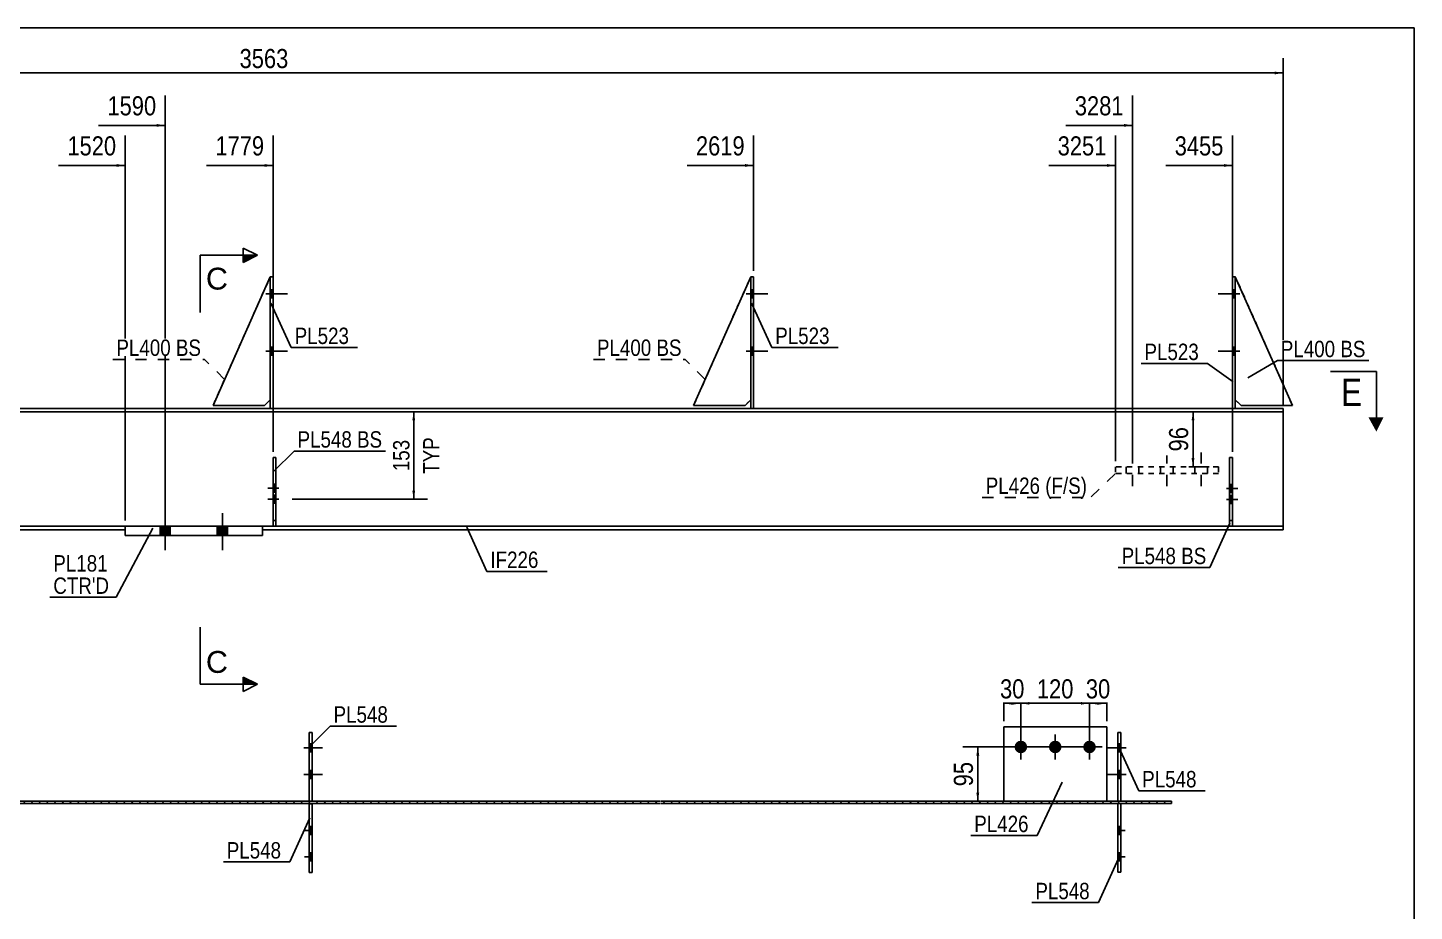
# Model space of a CAD drawing. Header units: millimetres. Extents: x -25 to 377, y -200 to 77.
# Drawn here: x 134.9 to 377.3, y -77.3 to 77.1 of the extents above; entities that cross this region are included whole.
import ezdxf

# ---------------------------------------------------------------- set-up
doc = ezdxf.new("R2010")
doc.units = ezdxf.units.MM
doc.linetypes.add('DXK_LINE_DOT1', pattern=[1.8814, 0.9407, -0.9407])
doc.linetypes.add('DXK_LINE_DOT2', pattern=[3.9198, 1.9599, -1.9599])
doc.styles.add('Arial', font='ARIAL.TTF', dxfattribs={"height": 0.2})
doc.styles.add('Arial Narrow', font='ARIALN.TTF', dxfattribs={"height": 0.2})

# ---------------------------------------------------------------- blocks, each defined once
blk = doc.blocks.new('Unknown-626819499-1211')
at = {"color": 5, "linetype": 'Continuous'}
for p, q in [((377.3, 77.09), (-22.7, 77.09)), ((377.3, -199.91), (377.3, 77.09))]:
    blk.add_line(p, q, dxfattribs=at)
blk = doc.blocks.new('Part-626819499-1280 - 1232')
at = {"color": 2, "linetype": 'Continuous'}
for p, q in [((345.01, -10), (175.95, -10)), ((354.37, -10.6), (175.95, -10.6)), ((354.37, -10), (345.51, -10)), ((354.37, -10), (354.37, -10.6))]:
    blk.add_line(p, q, dxfattribs=at)
at = {"color": 7, "linetype": 'DXK_LINE_DOT1'}
for p, q in [((175.95, -10.6), (175.95, -10)), ((345.51, -10), (345.01, -10))]:
    blk.add_line(p, q, dxfattribs=at)
blk = doc.blocks.new('Bolt-626819499-1240 - 1232')
at = {"linetype": 'Continuous'}
for points in [[(158.05, -11.6), (159.85, -11.6), (159.85, -10), (158.05, -10)], [(158.05, -11.6), (159.85, -11.6), (159.85, -10), (158.05, -10)], [(168.05, -11.6), (169.85, -11.6), (169.85, -10), (168.05, -10)], [(168.05, -11.6), (169.85, -11.6), (169.85, -10), (168.05, -10)]]:
    blk.add_hatch(color=3, dxfattribs=at).paths.add_polyline_path(points)
at = {"color": 3, "linetype": 'Continuous'}
for p, q in [((158.95, -14.2), (158.95, -7.7)), ((158.95, -14.2), (158.95, -7.7)), ((168.95, -14.2), (168.95, -7.7)), ((168.95, -14.2), (168.95, -7.7)), ((158.05, -11.6), (158.05, -10)), ((158.05, -11.6), (158.05, -10)), ((159.85, -11.6), (159.85, -10)), ((159.85, -11.6), (159.85, -10)), ((168.05, -11.6), (168.05, -10)), ((168.05, -11.6), (168.05, -10)), ((169.85, -11.6), (169.85, -10)), ((169.85, -11.6), (169.85, -10))]:
    blk.add_line(p, q, dxfattribs=at)
blk = doc.blocks.new('Bolt-626819499-5518 - 1232')
at = {"color": 3, "linetype": 'DXK_LINE_DOT2'}
for p, q in [((346.46, -3.39), (343.16, -3.39)), ((345.51, -2.69), (345.01, -2.69)), ((345.51, -4.09), (345.01, -4.09)), ((345.51, -4.6), (345.01, -4.6)), ((346.46, -5.3), (343.16, -5.3)), ((345.51, -6), (345.01, -6))]:
    blk.add_line(p, q, dxfattribs=at)
blk = doc.blocks.new('Part-626819499-1258 - 1232')
at = {"color": 7, "linetype": 'DXK_LINE_DOT1'}
for p, q in [((0, 10), (354.37, 10)), ((354.37, -10), (3.48, -10))]:
    blk.add_line(p, q, dxfattribs=at)
at = {"color": 2, "linetype": 'Continuous'}
blk.add_line((354.37, 10), (354.37, -10), dxfattribs=at)
blk = doc.blocks.new('Bolt-626819499-5515 - 1232')
at = {"linetype": 'Continuous'}
for points in [[(261.82, 29.9), (261.82, 31.3), (261.32, 31.3), (261.32, 29.9)], [(261.82, 29.9), (261.82, 31.3), (261.32, 31.3), (261.32, 29.9)], [(261.82, 29.9), (261.82, 31.3), (261.32, 31.3), (261.32, 29.9)], [(261.82, 19.9), (261.82, 21.3), (261.32, 21.3), (261.32, 19.9)], [(261.82, 19.9), (261.82, 21.3), (261.32, 21.3), (261.32, 19.9)], [(261.82, 19.9), (261.82, 21.3), (261.32, 21.3), (261.32, 19.9)]]:
    blk.add_hatch(color=3, dxfattribs=at).paths.add_polyline_path(points)
at = {"color": 3, "linetype": 'Continuous'}
for p, q in [((260.52, 30.6), (264.32, 30.6)), ((260.52, 30.6), (264.32, 30.6)), ((260.52, 30.6), (264.32, 30.6)), ((261.32, 31.3), (261.82, 31.3)), ((261.32, 31.3), (261.82, 31.3)), ((261.32, 31.3), (261.82, 31.3)), ((261.32, 29.9), (261.82, 29.9)), ((261.32, 29.9), (261.82, 29.9)), ((261.32, 29.9), (261.82, 29.9)), ((260.52, 20.6), (264.32, 20.6)), ((260.52, 20.6), (264.32, 20.6)), ((260.52, 20.6), (264.32, 20.6)), ((261.32, 21.3), (261.82, 21.3)), ((261.32, 21.3), (261.82, 21.3)), ((261.32, 21.3), (261.82, 21.3)), ((261.32, 19.9), (261.82, 19.9)), ((261.32, 19.9), (261.82, 19.9)), ((261.32, 19.9), (261.82, 19.9))]:
    blk.add_line(p, q, dxfattribs=at)
blk = doc.blocks.new('Part-626819499-5493 - 1232')
at = {"color": 7, "linetype": 'DXK_LINE_DOT1'}
for p, q in [((345.01, -10), (345.01, 2)), ((345.01, 2), (345.51, 2)), ((345.51, -10), (345.51, 2)), ((345.01, -9), (345.51, -9))]:
    blk.add_line(p, q, dxfattribs=at)
blk = doc.blocks.new('Part-626819499-5488 - 1232')
at = {"color": 2, "linetype": 'Continuous'}
for p, q in [((251.32, 11.1), (261.32, 33.6)), ((260.32, 11.1), (251.32, 11.1)), ((261.32, 12.1), (260.32, 11.1))]:
    blk.add_line(p, q, dxfattribs=at)
blk = doc.blocks.new('Bolt-626819499-5521 - 1232')
at = {"linetype": 'Continuous'}
for points in [[(345.51, -4.09), (345.51, -2.69), (345.01, -2.69), (345.01, -4.09)], [(345.51, -6), (345.51, -4.6), (345.01, -4.6), (345.01, -6)]]:
    blk.add_hatch(color=3, dxfattribs=at).paths.add_polyline_path(points)
at = {"color": 3, "linetype": 'Continuous'}
for p, q in [((345.51, -2.69), (345.01, -2.69)), ((346.31, -3.39), (345.01, -3.39)), ((345.51, -4.09), (345.01, -4.09)), ((345.51, -4.6), (345.01, -4.6)), ((346.31, -5.3), (345.01, -5.3)), ((345.51, -6), (345.01, -6))]:
    blk.add_line(p, q, dxfattribs=at)
blk = doc.blocks.new('Bolt-626819499-1313 - 1232')
at = {"color": 3, "linetype": 'DXK_LINE_DOT2'}
for p, q in [((328.06, 2.9), (328.06, -3.9)), ((334.06, 2.9), (334.06, -3.9)), ((340.06, 2.9), (340.06, -3.9)), ((326.96, 0.4), (326.96, -0.8)), ((329.16, 0.4), (329.16, -0.8)), ((332.96, 0.4), (332.96, -0.8)), ((335.16, 0.4), (335.16, -0.8)), ((338.96, 0.4), (338.96, -0.8)), ((341.16, 0.4), (341.16, -0.8))]:
    blk.add_line(p, q, dxfattribs=at)
blk = doc.blocks.new('Part-626819499-1357 - 1232')
at = {"color": 2, "linetype": 'Continuous'}
for p, q in [((354.37, 10), (0, 10)), ((177.32, 10.6), (93.82, 10.6)), ((261.32, 10.6), (177.82, 10.6)), ((345.51, 10.6), (261.82, 10.6)), ((354.37, 10.6), (346.01, 10.6)), ((354.37, 10.6), (354.37, 10))]:
    blk.add_line(p, q, dxfattribs=at)
at = {"color": 7, "linetype": 'DXK_LINE_DOT1'}
for p, q in [((177.82, 10.6), (177.32, 10.6)), ((261.82, 10.6), (261.32, 10.6)), ((346.01, 10.6), (345.51, 10.6))]:
    blk.add_line(p, q, dxfattribs=at)
blk = doc.blocks.new('Part-626819499-5491 - 1232')
at = {"color": 2, "linetype": 'Continuous'}
for p, q in [((346.01, 33.6), (345.51, 33.6)), ((345.51, 33.6), (345.51, 10.6)), ((346.01, 10.6), (346.01, 33.6)), ((345.51, 10.6), (346.01, 10.6))]:
    blk.add_line(p, q, dxfattribs=at)
blk = doc.blocks.new('Part-626819499-1379 - 1232')
at = {"color": 2, "linetype": 'Continuous'}
for p, q in [((3.48, -10.6), (3.48, -10)), ((3.48, -10), (151.95, -10)), ((151.95, -10.6), (3.48, -10.6))]:
    blk.add_line(p, q, dxfattribs=at)
at = {"color": 7, "linetype": 'DXK_LINE_DOT1'}
blk.add_line((151.95, -10), (151.95, -10.6), dxfattribs=at)
blk = doc.blocks.new('Part-626819499-5508 - 1232')
at = {"color": 2, "linetype": 'Continuous'}
for p, q in [((167.32, 11.1), (177.32, 33.6)), ((176.32, 11.1), (167.32, 11.1)), ((177.32, 12.1), (176.32, 11.1))]:
    blk.add_line(p, q, dxfattribs=at)
blk = doc.blocks.new('Part-626819499-5512 - 1232')
at = {"color": 7, "linetype": 'DXK_LINE_DOT1'}
for p, q in [((177.82, 2.03), (177.82, -9.97)), ((178.32, 2.03), (177.82, 2.03)), ((178.32, -9.97), (178.32, 2.03)), ((177.82, -9.97), (178.32, -9.97))]:
    blk.add_line(p, q, dxfattribs=at)
blk = doc.blocks.new('Part-626819499-1432 - 1232')
at = {"color": 2, "linetype": 'Continuous'}
for p, q in [((151.95, -11.6), (151.95, -10)), ((175.95, -10), (151.95, -10)), ((175.95, -11.6), (151.95, -11.6)), ((175.95, -11.6), (175.95, -10))]:
    blk.add_line(p, q, dxfattribs=at)
blk = doc.blocks.new('Part-626819499-1560 - 1232')
at = {"color": 7, "linetype": 'DXK_LINE_DOT1'}
for p, q in [((343.06, 0.4), (325.06, 0.4)), ((325.06, 0.4), (325.06, -0.8)), ((343.06, 0.4), (343.06, -0.8)), ((343.06, -0.8), (325.06, -0.8))]:
    blk.add_line(p, q, dxfattribs=at)
blk = doc.blocks.new('Part-626819499-2474 - 1232')
at = {"color": 7, "linetype": 'DXK_LINE_DOT1'}
for p, q in [((167.32, 11.1), (177.32, 33.6)), ((177.32, 33.6), (177.32, 12.1)), ((176.32, 11.1), (167.32, 11.1)), ((177.32, 12.1), (176.32, 11.1))]:
    blk.add_line(p, q, dxfattribs=at)
blk = doc.blocks.new('Part-626819499-2475 - 1232')
at = {"color": 7, "linetype": 'DXK_LINE_DOT1'}
for p, q in [((251.32, 11.1), (261.32, 33.6)), ((261.32, 33.6), (261.32, 12.1)), ((260.32, 11.1), (251.32, 11.1)), ((261.32, 12.1), (260.32, 11.1))]:
    blk.add_line(p, q, dxfattribs=at)
blk = doc.blocks.new('Part-626819499-2476 - 1232')
at = {"color": 7, "linetype": 'DXK_LINE_DOT1'}
for p, q in [((346.01, 33.6), (346.01, 12.1)), ((356.01, 11.1), (346.01, 33.6)), ((346.01, 12.1), (347.01, 11.1)), ((347.01, 11.1), (356.01, 11.1))]:
    blk.add_line(p, q, dxfattribs=at)
blk = doc.blocks.new('Part-626819499-5487 - 1232')
at = {"color": 2, "linetype": 'Continuous'}
for p, q in [((261.32, 10.6), (261.32, 33.6)), ((261.32, 33.6), (261.82, 33.6)), ((261.82, 33.6), (261.82, 10.6)), ((261.82, 10.6), (261.32, 10.6))]:
    blk.add_line(p, q, dxfattribs=at)
blk = doc.blocks.new('Part-626819499-5492 - 1232')
at = {"color": 2, "linetype": 'Continuous'}
for p, q in [((356.01, 11.1), (346.01, 33.6)), ((347.01, 11.1), (346.01, 12.1)), ((356.01, 11.1), (347.01, 11.1))]:
    blk.add_line(p, q, dxfattribs=at)
blk = doc.blocks.new('Part-626819499-5496 - 1232')
at = {"color": 2, "linetype": 'Continuous'}
for p, q in [((345.01, -10), (345.01, 2)), ((345.01, 2), (345.51, 2)), ((345.51, -10), (345.51, 2)), ((345.51, -10), (345.01, -10))]:
    blk.add_line(p, q, dxfattribs=at)
blk = doc.blocks.new('Part-626819499-5507 - 1232')
at = {"color": 2, "linetype": 'Continuous'}
for p, q in [((177.32, 10.6), (177.32, 33.6)), ((177.32, 33.6), (177.82, 33.6)), ((177.82, 33.6), (177.82, 10.6)), ((177.82, 10.6), (177.32, 10.6))]:
    blk.add_line(p, q, dxfattribs=at)
blk = doc.blocks.new('Part-626819499-5509 - 1232')
at = {"color": 2, "linetype": 'Continuous'}
for p, q in [((177.82, -9.97), (177.82, 2.03)), ((177.82, 2.03), (178.32, 2.03)), ((178.32, 2.03), (178.32, -9.97)), ((178.32, -9.97), (177.82, -9.97))]:
    blk.add_line(p, q, dxfattribs=at)
at = {"color": 7, "linetype": 'DXK_LINE_DOT1'}
blk.add_line((177.82, -8.97), (178.32, -8.97), dxfattribs=at)
blk = doc.blocks.new('Bolt-626819499-5517 - 1232')
at = {"linetype": 'Continuous'}
for points in [[(346.01, 29.9), (346.01, 31.3), (345.51, 31.3), (345.51, 29.9)], [(346.01, 29.9), (346.01, 31.3), (345.51, 31.3), (345.51, 29.9)], [(346.01, 29.9), (346.01, 31.3), (345.51, 31.3), (345.51, 29.9)], [(346.01, 19.9), (346.01, 21.3), (345.51, 21.3), (345.51, 19.9)], [(346.01, 19.9), (346.01, 21.3), (345.51, 21.3), (345.51, 19.9)], [(346.01, 19.9), (346.01, 21.3), (345.51, 21.3), (345.51, 19.9)]]:
    blk.add_hatch(color=3, dxfattribs=at).paths.add_polyline_path(points)
at = {"color": 3, "linetype": 'Continuous'}
for p, q in [((346.81, 30.6), (343.01, 30.6)), ((346.81, 30.6), (343.01, 30.6)), ((346.81, 30.6), (343.01, 30.6)), ((346.01, 31.3), (345.51, 31.3)), ((346.01, 31.3), (345.51, 31.3)), ((346.01, 31.3), (345.51, 31.3)), ((346.01, 29.9), (345.51, 29.9)), ((346.01, 29.9), (345.51, 29.9)), ((346.01, 29.9), (345.51, 29.9)), ((346.81, 20.6), (343.01, 20.6)), ((346.81, 20.6), (343.01, 20.6)), ((346.81, 20.6), (343.01, 20.6)), ((346.01, 21.3), (345.51, 21.3)), ((346.01, 21.3), (345.51, 21.3)), ((346.01, 21.3), (345.51, 21.3)), ((346.01, 19.9), (345.51, 19.9)), ((346.01, 19.9), (345.51, 19.9)), ((346.01, 19.9), (345.51, 19.9))]:
    blk.add_line(p, q, dxfattribs=at)
blk = doc.blocks.new('Bolt-626819499-5531 - 1232')
at = {"linetype": 'Continuous'}
for points in [[(177.82, 29.9), (177.82, 31.3), (177.32, 31.3), (177.32, 29.9)], [(177.82, 29.9), (177.82, 31.3), (177.32, 31.3), (177.32, 29.9)], [(177.82, 29.9), (177.82, 31.3), (177.32, 31.3), (177.32, 29.9)], [(177.82, 19.9), (177.82, 21.3), (177.32, 21.3), (177.32, 19.9)], [(177.82, 19.9), (177.82, 21.3), (177.32, 21.3), (177.32, 19.9)], [(177.82, 19.9), (177.82, 21.3), (177.32, 21.3), (177.32, 19.9)]]:
    blk.add_hatch(color=3, dxfattribs=at).paths.add_polyline_path(points)
at = {"color": 3, "linetype": 'Continuous'}
for p, q in [((176.52, 30.6), (180.32, 30.6)), ((176.52, 30.6), (180.32, 30.6)), ((176.52, 30.6), (180.32, 30.6)), ((177.32, 31.3), (177.82, 31.3)), ((177.32, 31.3), (177.82, 31.3)), ((177.32, 31.3), (177.82, 31.3)), ((177.32, 29.9), (177.82, 29.9)), ((177.32, 29.9), (177.82, 29.9)), ((177.32, 29.9), (177.82, 29.9)), ((176.52, 20.6), (180.32, 20.6)), ((176.52, 20.6), (180.32, 20.6)), ((176.52, 20.6), (180.32, 20.6)), ((177.32, 21.3), (177.82, 21.3)), ((177.32, 21.3), (177.82, 21.3)), ((177.32, 21.3), (177.82, 21.3)), ((177.32, 19.9), (177.82, 19.9)), ((177.32, 19.9), (177.82, 19.9)), ((177.32, 19.9), (177.82, 19.9))]:
    blk.add_line(p, q, dxfattribs=at)
blk = doc.blocks.new('Bolt-626819499-5532 - 1232')
at = {"linetype": 'Continuous'}
for points in [[(177.82, -2.66), (177.82, -4.06), (178.32, -4.06), (178.32, -2.66)], [(177.82, -4.57), (177.82, -5.97), (178.32, -5.97), (178.32, -4.57)]]:
    blk.add_hatch(color=3, dxfattribs=at).paths.add_polyline_path(points)
at = {"color": 3, "linetype": 'Continuous'}
for p, q in [((177.02, -3.36), (178.32, -3.36)), ((177.82, -2.66), (178.32, -2.66)), ((177.82, -4.06), (178.32, -4.06)), ((177.82, -4.57), (178.32, -4.57)), ((177.02, -5.27), (178.32, -5.27)), ((177.82, -5.97), (178.32, -5.97))]:
    blk.add_line(p, q, dxfattribs=at)
blk = doc.blocks.new('Bolt-626819499-5535 - 1232')
at = {"color": 3, "linetype": 'DXK_LINE_DOT2'}
for p, q in [((176.87, -3.36), (180.17, -3.36)), ((177.82, -2.66), (178.32, -2.66)), ((177.82, -4.06), (178.32, -4.06)), ((177.82, -4.57), (178.32, -4.57)), ((176.87, -5.27), (180.17, -5.27)), ((177.82, -5.97), (178.32, -5.97))]:
    blk.add_line(p, q, dxfattribs=at)
blk = doc.blocks.new('Part-626819499-2373 - 2292')
at = {"linetype": 'Continuous'}
h = blk.add_hatch(dxfattribs=at)
h.set_pattern_fill('', scale=0.3, style=0, pattern_type=0)
h.set_pattern_definition([(45, (334.8361, -58.4462), (-0.6735192, 0.6735192), [])])
h.paths.add_polyline_path([(17.34, -58.45), (334.84, -58.45), (334.84, -58.05), (17.34, -58.05)])
at = {"color": 2, "linetype": 'Continuous'}
for p, q in [((123.18, -58.05), (245.43, -58.05)), ((245.53, -58.05), (334.84, -58.05)), ((334.84, -58.05), (334.84, -58.45)), ((245.43, -58.45), (123.18, -58.45)), ((334.84, -58.45), (245.53, -58.45))]:
    blk.add_line(p, q, dxfattribs=at)
blk = doc.blocks.new('Bolt-626819499-5696 - 2292')
at = {"linetype": 'Continuous'}
for points in [[(325.98, -49.43), (325.98, -48.03), (325.48, -48.03), (325.48, -49.43)], [(325.98, -54.05), (325.98, -52.65), (325.48, -52.65), (325.48, -54.05)]]:
    blk.add_hatch(color=3, dxfattribs=at).paths.add_polyline_path(points)
at = {"color": 3, "linetype": 'Continuous'}
for p, q in [((325.98, -48.03), (325.48, -48.03)), ((326.93, -48.73), (323.63, -48.73)), ((325.98, -49.43), (325.48, -49.43)), ((325.98, -52.65), (325.48, -52.65)), ((326.93, -53.35), (323.63, -53.35)), ((325.98, -54.05), (325.48, -54.05))]:
    blk.add_line(p, q, dxfattribs=at)
blk = doc.blocks.new('Part-626819499-2341 - 2292')
at = {"color": 2, "linetype": 'Continuous'}
for p, q in [((323.53, -45.05), (305.53, -45.05)), ((305.53, -45.05), (305.53, -58.05)), ((323.53, -58.05), (323.53, -45.05))]:
    blk.add_line(p, q, dxfattribs=at)
at = {"color": 7, "linetype": 'DXK_LINE_DOT1'}
blk.add_line((305.53, -58.05), (323.53, -58.05), dxfattribs=at)
blk = doc.blocks.new('Part-626819499-5671 - 2292')
at = {"color": 2, "linetype": 'Continuous'}
for p, q in [((325.98, -46.05), (325.48, -46.05)), ((325.48, -46.05), (325.48, -58.05)), ((325.98, -58.05), (325.98, -46.05))]:
    blk.add_line(p, q, dxfattribs=at)
at = {"color": 7, "linetype": 'DXK_LINE_DOT1'}
blk.add_line((325.48, -58.05), (325.98, -58.05), dxfattribs=at)
blk = doc.blocks.new('Bolt-626819499-2381 - 2292')
at = {"linetype": 'Continuous'}
for points in [[(309.63, -48.55, -1), (307.43, -48.55, -1)], [(315.63, -48.55, -1), (313.43, -48.55, -1)], [(321.63, -48.55, -1), (319.43, -48.55, -1)]]:
    blk.add_hatch(color=3, dxfattribs=at).paths.add_polyline_path(points)
at = {"color": 3, "linetype": 'Continuous'}
for p, q in [((308.53, -46.35), (308.53, -50.75)), ((314.53, -46.35), (314.53, -50.75)), ((320.53, -46.35), (320.53, -50.75)), ((306.33, -48.55), (310.73, -48.55)), ((312.33, -48.55), (316.73, -48.55)), ((318.33, -48.55), (322.73, -48.55))]:
    blk.add_line(p, q, dxfattribs=at)
blk = doc.blocks.new('Part-626819499-5674 - 2292')
at = {"color": 2, "linetype": 'Continuous'}
for p, q in [((325.48, -58.45), (325.48, -70.45)), ((325.98, -70.45), (325.98, -58.45)), ((325.48, -70.45), (325.98, -70.45))]:
    blk.add_line(p, q, dxfattribs=at)
at = {"color": 7, "linetype": 'DXK_LINE_DOT1'}
blk.add_line((325.98, -58.45), (325.48, -58.45), dxfattribs=at)
blk = doc.blocks.new('Part-626819499-5687 - 2292')
at = {"color": 2, "linetype": 'Continuous'}
for p, q in [((184.13, -70.48), (184.13, -58.48)), ((184.13, -58.48), (184.63, -58.48)), ((184.63, -58.48), (184.63, -70.48)), ((184.63, -70.48), (184.13, -70.48))]:
    blk.add_line(p, q, dxfattribs=at)
blk = doc.blocks.new('Part-626819499-5690 - 2292')
at = {"color": 2, "linetype": 'Continuous'}
for p, q in [((184.13, -58.02), (184.13, -46.02)), ((184.13, -46.02), (184.63, -46.02)), ((184.63, -46.02), (184.63, -58.02)), ((184.63, -58.02), (184.13, -58.02))]:
    blk.add_line(p, q, dxfattribs=at)
blk = doc.blocks.new('Bolt-626819499-5699 - 2292')
at = {"linetype": 'Continuous'}
for points in [[(325.48, -62.45), (325.48, -63.85), (325.98, -63.85), (325.98, -62.45)], [(325.48, -67.07), (325.48, -68.47), (325.98, -68.47), (325.98, -67.07)]]:
    blk.add_hatch(color=3, dxfattribs=at).paths.add_polyline_path(points)
at = {"color": 3, "linetype": 'Continuous'}
for p, q in [((325.98, -62.45), (325.48, -62.45)), ((326.78, -63.15), (325.48, -63.15)), ((325.98, -63.85), (325.48, -63.85)), ((325.98, -67.07), (325.48, -67.07)), ((326.78, -67.77), (325.48, -67.77)), ((325.98, -68.47), (325.48, -68.47))]:
    blk.add_line(p, q, dxfattribs=at)
blk = doc.blocks.new('Bolt-626819499-5710 - 2292')
at = {"linetype": 'Continuous'}
for points in [[(184.13, -62.45), (184.13, -63.85), (184.63, -63.85), (184.63, -62.45)], [(184.13, -67.07), (184.13, -68.47), (184.63, -68.47), (184.63, -67.07)]]:
    blk.add_hatch(color=3, dxfattribs=at).paths.add_polyline_path(points)
at = {"color": 3, "linetype": 'Continuous'}
for p, q in [((184.13, -62.45), (184.63, -62.45)), ((183.33, -63.15), (184.63, -63.15)), ((184.13, -63.85), (184.63, -63.85)), ((183.33, -67.77), (184.63, -67.77)), ((184.13, -67.07), (184.63, -67.07)), ((184.13, -68.47), (184.63, -68.47))]:
    blk.add_line(p, q, dxfattribs=at)
blk = doc.blocks.new('Bolt-626819499-5713 - 2292')
at = {"linetype": 'Continuous'}
for points in [[(184.63, -49.43), (184.63, -48.03), (184.13, -48.03), (184.13, -49.43)], [(184.63, -54.05), (184.63, -52.65), (184.13, -52.65), (184.13, -54.05)]]:
    blk.add_hatch(color=3, dxfattribs=at).paths.add_polyline_path(points)
at = {"color": 3, "linetype": 'Continuous'}
for p, q in [((184.13, -48.03), (184.63, -48.03)), ((183.18, -48.73), (186.48, -48.73)), ((184.13, -49.43), (184.63, -49.43)), ((184.13, -52.65), (184.63, -52.65)), ((183.18, -53.35), (186.48, -53.35)), ((184.13, -54.05), (184.63, -54.05))]:
    blk.add_line(p, q, dxfattribs=at)
blk = doc.blocks.new('StraightDimension-626819499-7170 - 1232')
at = {"linetype": 'Continuous'}
blk.add_hatch(color=4, dxfattribs=at).paths.add_polyline_path([(326.56, 60.28), (328.06, 60.03), (326.56, 59.78)])
at = {"color": 4, "linetype": 'Continuous'}
for p, q in [((328.06, 1.4), (328.06, 65.28)), ((316.4, 60.03), (328.06, 60.03))]:
    blk.add_line(p, q, dxfattribs=at)
at = {"color": 0}
blk.add_wipeout([(327.19, 61.08), (327.19, 65.98), (317.26, 65.98), (317.26, 61.08)], dxfattribs=at)
at = {"color": 4, "style": 'Arial Narrow'}
blk.add_text('3281', height=3.34, dxfattribs=at).set_placement((317.96, 61.78))
blk = doc.blocks.new('StraightDimension-626819499-1731 - 1232')
at = {"linetype": 'Continuous'}
blk.add_hatch(color=4, dxfattribs=at).paths.add_polyline_path([(352.87, 69.44), (354.37, 69.19), (352.87, 68.94)])
at = {"color": 4, "linetype": 'Continuous'}
for p, q in [((354.37, 11), (354.37, 71.79)), ((-1.91, 69.19), (354.37, 69.19))]:
    blk.add_line(p, q, dxfattribs=at)
at = {"color": 0}
blk.add_wipeout([(181.19, 69.34), (181.19, 74.24), (171.26, 74.24), (171.26, 69.34)], dxfattribs=at)
at = {"color": 4, "style": 'Arial Narrow'}
blk.add_text('3563', height=3.34, dxfattribs=at).set_placement((171.96, 70.04))
blk = doc.blocks.new('StraightDimension-626819499-1741 - 1232')
at = {"linetype": 'Continuous'}
for points in [[(338.37, 8.5), (338.62, 10), (338.87, 8.5)], [(338.87, 1.9), (338.62, 0.4), (338.37, 1.9)]]:
    blk.add_hatch(color=4, dxfattribs=at).paths.add_polyline_path(points)
at = {"color": 4, "linetype": 'Continuous'}
for p, q in [((337.91, 10), (341.42, 10)), ((338.62, 0.4), (338.62, 10)), ((337.91, 0.4), (341.42, 0.4))]:
    blk.add_line(p, q, dxfattribs=at)
at = {"color": 0}
blk.add_wipeout([(338.47, 8.03), (333.57, 8.03), (333.57, 2.37), (338.47, 2.37)], dxfattribs=at)
at = {"color": 4, "style": 'Arial Narrow'}
blk.add_text('96', height=3.34, rotation=90.0002, dxfattribs=at).set_placement((337.77, 3.07))
blk = doc.blocks.new('StraightDimension-626819499-7169 - 1232')
at = {"linetype": 'Continuous'}
blk.add_hatch(color=4, dxfattribs=at).paths.add_polyline_path([(344.01, 53.28), (345.51, 53.03), (344.01, 52.78)])
at = {"color": 4, "linetype": 'Continuous'}
for p, q in [((345.51, 3.03), (345.51, 58.28)), ((333.85, 53.03), (345.51, 53.03))]:
    blk.add_line(p, q, dxfattribs=at)
at = {"color": 0}
blk.add_wipeout([(344.65, 54.08), (344.65, 58.98), (334.72, 58.98), (334.72, 54.08)], dxfattribs=at)
at = {"color": 4, "style": 'Arial Narrow'}
blk.add_text('3455', height=3.34, dxfattribs=at).set_placement((335.42, 54.78))
blk = doc.blocks.new('StraightDimension-626819499-7171 - 1232')
at = {"linetype": 'Continuous'}
blk.add_hatch(color=4, dxfattribs=at).paths.add_polyline_path([(323.56, 53.28), (325.06, 53.03), (323.56, 52.78)])
at = {"color": 4, "linetype": 'Continuous'}
for p, q in [((325.06, 1.4), (325.06, 58.28)), ((313.4, 53.03), (325.06, 53.03))]:
    blk.add_line(p, q, dxfattribs=at)
at = {"color": 0}
blk.add_wipeout([(324.19, 54.08), (324.19, 58.98), (314.26, 58.98), (314.26, 54.08)], dxfattribs=at)
at = {"color": 4, "style": 'Arial Narrow'}
blk.add_text('3251', height=3.34, dxfattribs=at).set_placement((314.96, 54.78))
blk = doc.blocks.new('StraightDimension-626819499-7172 - 1232')
at = {"linetype": 'Continuous'}
blk.add_hatch(color=4, dxfattribs=at).paths.add_polyline_path([(260.32, 53.28), (261.82, 53.03), (260.32, 52.78)])
at = {"color": 4, "linetype": 'Continuous'}
for p, q in [((261.82, 34.6), (261.82, 58.28)), ((250.17, 53.03), (261.82, 53.03))]:
    blk.add_line(p, q, dxfattribs=at)
at = {"color": 0}
blk.add_wipeout([(260.96, 54.08), (260.96, 58.98), (251.03, 58.98), (251.03, 54.08)], dxfattribs=at)
at = {"color": 4, "style": 'Arial Narrow'}
blk.add_text('2619', height=3.34, dxfattribs=at).set_placement((251.73, 54.78))
blk = doc.blocks.new('StraightDimension-626819499-7173 - 1232')
at = {"linetype": 'Continuous'}
blk.add_hatch(color=4, dxfattribs=at).paths.add_polyline_path([(176.32, 53.28), (177.82, 53.03), (176.32, 52.78)])
at = {"color": 4, "linetype": 'Continuous'}
for p, q in [((177.82, 3.03), (177.82, 58.28)), ((166.16, 53.03), (177.82, 53.03))]:
    blk.add_line(p, q, dxfattribs=at)
at = {"color": 0}
blk.add_wipeout([(176.96, 54.08), (176.96, 58.98), (167.03, 58.98), (167.03, 54.08)], dxfattribs=at)
at = {"color": 4, "style": 'Arial Narrow'}
blk.add_text('1779', height=3.34, dxfattribs=at).set_placement((167.73, 54.78))
blk = doc.blocks.new('StraightDimension-626819499-7174 - 1232')
at = {"linetype": 'Continuous'}
blk.add_hatch(color=4, dxfattribs=at).paths.add_polyline_path([(157.45, 60.28), (158.95, 60.03), (157.45, 59.78)])
at = {"color": 4, "linetype": 'Continuous'}
for p, q in [((158.95, -9), (158.95, 65.28)), ((147.3, 60.03), (158.95, 60.03))]:
    blk.add_line(p, q, dxfattribs=at)
at = {"color": 0}
blk.add_wipeout([(158.09, 61.08), (158.09, 65.98), (148.16, 65.98), (148.16, 61.08)], dxfattribs=at)
at = {"color": 4, "style": 'Arial Narrow'}
blk.add_text('1590', height=3.34, dxfattribs=at).set_placement((148.86, 61.78))
blk = doc.blocks.new('StraightDimension-626819499-7175 - 1232')
at = {"linetype": 'Continuous'}
blk.add_hatch(color=4, dxfattribs=at).paths.add_polyline_path([(150.45, 53.28), (151.95, 53.03), (150.45, 52.78)])
at = {"color": 4, "linetype": 'Continuous'}
for p, q in [((151.95, -9), (151.95, 58.28)), ((140.3, 53.03), (151.95, 53.03))]:
    blk.add_line(p, q, dxfattribs=at)
at = {"color": 0}
blk.add_wipeout([(151.09, 54.08), (151.09, 58.98), (141.16, 58.98), (141.16, 54.08)], dxfattribs=at)
at = {"color": 4, "style": 'Arial Narrow'}
blk.add_text('1520', height=3.34, dxfattribs=at).set_placement((141.86, 54.78))
blk = doc.blocks.new('StraightDimension-626819499-7881 - 1232')
at = {"linetype": 'Continuous'}
for points in [[(202.15, 8.5), (202.4, 10), (202.65, 8.5)], [(202.65, -3.77), (202.4, -5.27), (202.15, -3.77)]]:
    blk.add_hatch(color=7, dxfattribs=at).paths.add_polyline_path(points)
at = {"color": 7, "linetype": 'Continuous'}
for p, q in [((197.95, 10), (204.8, 10)), ((202.4, -5.27), (202.4, 10)), ((181.17, -5.27), (204.8, -5.27))]:
    blk.add_line(p, q, dxfattribs=at)
at = {"color": 0}
blk.add_wipeout([(202.25, 5.71), (198.05, 5.71), (198.05, -0.98), (202.25, -0.98)], dxfattribs=at)
at = {"color": 3, "style": 'Arial Narrow'}
blk.add_text('153', height=2.863, rotation=90.0002, dxfattribs=at).set_placement((201.65, -0.38))
at = {"color": 0, "linetype": 'Continuous'}
blk.add_wipeout([(207.5, 6.16), (203.3, 6.16), (203.3, -1.43), (207.5, -1.43)], dxfattribs=at)
at = {"color": 3, "linetype": 'Continuous', "style": 'Arial Narrow'}
blk.add_text('TYP', height=2.863, rotation=90.0002, dxfattribs=at).set_placement((206.9, -0.83))
blk = doc.blocks.new('StraightDimension-626819499-2410 - 2292')
at = {"linetype": 'Continuous'}
for points in [[(300.75, -50.05), (301, -48.55), (301.25, -50.05)], [(301.25, -56.55), (301, -58.05), (300.75, -56.55)]]:
    blk.add_hatch(color=4, dxfattribs=at).paths.add_polyline_path(points)
at = {"color": 4, "linetype": 'Continuous'}
for p, q in [((319.53, -48.55), (298.4, -48.55)), ((301, -58.05), (301, -48.55)), ((313.53, -58.05), (298.4, -58.05))]:
    blk.add_line(p, q, dxfattribs=at)
at = {"color": 0}
blk.add_wipeout([(300.85, -50.46), (295.95, -50.46), (295.95, -56.13), (300.85, -56.13)], dxfattribs=at)
at = {"color": 4, "style": 'Arial Narrow'}
blk.add_text('95', height=3.34, rotation=90.0002, dxfattribs=at).set_placement((300.15, -55.43))
blk = doc.blocks.new('StraightDimension-626819499-2421 - 2292')
at = {"linetype": 'Continuous'}
for points in [[(310.03, -41.17), (308.53, -40.92), (310.03, -40.67)], [(319.03, -40.67), (320.53, -40.92), (319.03, -41.17)]]:
    blk.add_hatch(color=4, dxfattribs=at).paths.add_polyline_path(points)
at = {"color": 4, "linetype": 'Continuous'}
for p, q in [((308.53, -47.55), (308.53, -38.32)), ((320.53, -47.55), (320.53, -38.32)), ((308.53, -40.92), (320.53, -40.92))]:
    blk.add_line(p, q, dxfattribs=at)
at = {"color": 0}
blk.add_wipeout([(318.43, -40.77), (318.43, -35.87), (310.63, -35.87), (310.63, -40.77)], dxfattribs=at)
at = {"color": 4, "style": 'Arial Narrow'}
blk.add_text('120', height=3.34, dxfattribs=at).set_placement((311.33, -40.07))
blk = doc.blocks.new('StraightDimension-626819499-2431 - 2292')
at = {"linetype": 'Continuous'}
for points in [[(322.03, -41.17), (320.53, -40.92), (322.03, -40.67)], [(322.03, -40.67), (323.53, -40.92), (322.03, -41.17)]]:
    blk.add_hatch(color=4, dxfattribs=at).paths.add_polyline_path(points)
at = {"color": 4, "linetype": 'Continuous'}
for p, q in [((320.53, -47.55), (320.53, -38.32)), ((323.53, -44.05), (323.53, -38.32)), ((320.53, -40.92), (323.53, -40.92))]:
    blk.add_line(p, q, dxfattribs=at)
at = {"color": 0}
blk.add_wipeout([(324.86, -40.77), (324.86, -35.87), (319.19, -35.87), (319.19, -40.77)], dxfattribs=at)
at = {"color": 4, "style": 'Arial Narrow'}
blk.add_text('30', height=3.34, dxfattribs=at).set_placement((319.89, -40.07))
blk = doc.blocks.new('StraightDimension-626819499-2441 - 2292')
at = {"linetype": 'Continuous'}
for points in [[(307.03, -41.17), (305.53, -40.92), (307.03, -40.67)], [(307.03, -40.67), (308.53, -40.92), (307.03, -41.17)]]:
    blk.add_hatch(color=4, dxfattribs=at).paths.add_polyline_path(points)
at = {"color": 4, "linetype": 'Continuous'}
for p, q in [((305.53, -44.05), (305.53, -38.32)), ((308.53, -47.55), (308.53, -38.32)), ((305.53, -40.92), (308.53, -40.92))]:
    blk.add_line(p, q, dxfattribs=at)
at = {"color": 0}
blk.add_wipeout([(309.86, -40.77), (309.86, -35.87), (304.19, -35.87), (304.19, -40.77)], dxfattribs=at)
at = {"color": 4, "style": 'Arial Narrow'}
blk.add_text('30', height=3.34, dxfattribs=at).set_placement((304.89, -40.07))
blk = doc.blocks.new('SectionMark-626819499-1876 - 1232')
at = {"linetype": 'Continuous'}
blk.add_hatch(color=30, dxfattribs=at).paths.add_polyline_path([(371.92, 9.03), (370.67, 6.53), (369.29, 9.03)])
at = {"color": 30, "linetype": 'Continuous'}
blk.add_line((370.67, 17.03), (370.67, 9.03), dxfattribs=at)
at = {"color": 0, "linetype": 'Continuous'}
blk.add_wipeout([(368.17, 11.03), (368.17, 16.03), (364.51, 16.03), (364.51, 11.03)], dxfattribs=at)
at = {"color": 30, "linetype": 'Continuous'}
blk.add_line((370.67, 17.03), (362.67, 17.03), dxfattribs=at)
at = {"color": 6, "linetype": 'Continuous', "style": 'Arial Narrow'}
blk.add_text('E', height=4.77, dxfattribs=at).set_placement((364.51, 11.03))
blk = doc.blocks.new('Mark-626819499-1276 - 1232')
at = {"color": 0}
blk.add_wipeout([(224.21, -17.28), (224.21, -14.28), (215.8, -14.28), (215.8, -17.28)], dxfattribs=at)
blk.add_wipeout([(224.21, -17.28), (224.21, -14.28), (215.8, -14.28), (215.8, -17.28)], dxfattribs=at)
at = {"color": 7, "linetype": 'Continuous'}
for p, q in [((211.67, -10.15), (215.2, -17.88)), ((215.2, -17.88), (225.71, -17.88))]:
    blk.add_line(p, q, dxfattribs=at)
at = {"color": 3, "style": 'Arial Narrow'}
blk.add_text('IF226', height=2.863, dxfattribs=at).set_placement((215.8, -17.28))
blk = doc.blocks.new('Mark-626819499-1428 - 1232')
at = {"color": 7, "linetype": 'Continuous'}
blk.add_line((156.78, -10.35), (150.4, -22.41), dxfattribs=at)
at = {"color": 0}
blk.add_wipeout([(148.9, -17.91), (148.9, -14.91), (139.4, -14.91), (139.4, -17.91)], dxfattribs=at)
blk.add_wipeout([(148.9, -17.91), (148.9, -14.91), (139.4, -14.91), (139.4, -17.91)], dxfattribs=at)
blk.add_wipeout([(149.15, -21.81), (149.15, -18.81), (139.4, -18.81), (139.4, -21.81)], dxfattribs=at)
blk.add_wipeout([(149.15, -21.81), (149.15, -18.81), (139.4, -18.81), (139.4, -21.81)], dxfattribs=at)
at = {"color": 7, "linetype": 'Continuous'}
blk.add_line((138.8, -22.41), (150.4, -22.41), dxfattribs=at)
at = {"color": 3, "style": 'Arial Narrow'}
blk.add_text('PL181', height=2.863, dxfattribs=at).set_placement((139.4, -17.91))
at = {"color": 1, "style": 'Arial Narrow'}
blk.add_text("CTR'D", height=2.863, dxfattribs=at).set_placement((139.4, -21.81))
blk = doc.blocks.new('Mark-626819499-1556 - 1232')
at = {"color": 0}
blk.add_wipeout([(311.89, -4.35), (311.89, -1.35), (302.39, -1.35), (302.39, -4.35)], dxfattribs=at)
blk.add_wipeout([(311.89, -4.35), (311.89, -1.35), (302.39, -1.35), (302.39, -4.35)], dxfattribs=at)
blk.add_wipeout([(320.09, -4.35), (320.09, -1.35), (312.79, -1.35), (312.79, -4.35)], dxfattribs=at)
blk.add_wipeout([(320.09, -4.35), (320.09, -1.35), (312.79, -1.35), (312.79, -4.35)], dxfattribs=at)
at = {"color": 7, "linetype": 'DXK_LINE_DOT2'}
for p in [(325.06, -0.8), (301.79, -4.95)]:
    blk.add_line(p, (320.69, -4.95), dxfattribs=at)
at = {"color": 3, "style": 'Arial Narrow'}
for s, p in [('PL426', (302.39, -4.35)), ('(F/', (312.79, -4.35)), ('S)', (316.8, -4.35))]:
    blk.add_text(s, height=2.863, dxfattribs=at).set_placement(p)
blk = doc.blocks.new('SectionMark-626819499-1831 - 1232')
at = {"linetype": 'Continuous'}
for points in [[(172.57, 36.1), (172.57, 37.35), (175.07, 37.35)], [(172.57, -37.61), (172.57, -36.36), (175.07, -37.61)]]:
    blk.add_hatch(color=30, dxfattribs=at).paths.add_polyline_path(points)
at = {"color": 30, "linetype": 'Continuous'}
for p, q in [((165.07, 37.35), (175.07, 37.35)), ((172.57, 36.1), (172.57, 38.6)), ((172.57, 38.6), (175.07, 37.35)), ((175.07, 37.35), (172.57, 36.1)), ((165.07, -37.61), (175.07, -37.61)), ((175.07, -37.61), (172.57, -36.36)), ((172.57, -36.36), (172.57, -38.86)), ((175.07, -37.61), (172.57, -38.86))]:
    blk.add_line(p, q, dxfattribs=at)
at = {"color": 0, "linetype": 'Continuous'}
for points in [[(169.93, 31.35), (169.93, 35.35), (166.07, 35.35), (166.07, 31.35)], [(169.93, -35.61), (169.93, -31.61), (166.07, -31.61), (166.07, -35.61)]]:
    blk.add_wipeout(points, dxfattribs=at)
at = {"color": 30, "linetype": 'Continuous'}
for p, q in [((165.07, 37.35), (165.07, 27.35)), ((165.07, -37.61), (165.07, -27.61))]:
    blk.add_line(p, q, dxfattribs=at)
at = {"color": 96, "linetype": 'Continuous', "style": 'Arial'}
for p in [(166.07, 31.35), (166.07, -35.61)]:
    blk.add_text('C', height=3.82, dxfattribs=at).set_placement(p)
blk = doc.blocks.new('MarkSet-626819499-5753 - 1232')
at = {"color": 0}
blk.add_wipeout([(191.59, 3.74), (191.59, 6.74), (182.09, 6.74), (182.09, 3.74)], dxfattribs=at)
blk.add_wipeout([(191.59, 3.74), (191.59, 6.74), (182.09, 6.74), (182.09, 3.74)], dxfattribs=at)
at = {"color": 7, "linetype": 'Continuous'}
blk.add_line((177.95, -0.4), (181.49, 3.14), dxfattribs=at)
at = {"color": 0}
blk.add_wipeout([(196.87, 3.74), (196.87, 6.74), (192.49, 6.74), (192.49, 3.74)], dxfattribs=at)
blk.add_wipeout([(196.87, 3.74), (196.87, 6.74), (192.49, 6.74), (192.49, 3.74)], dxfattribs=at)
at = {"color": 7, "linetype": 'Continuous'}
blk.add_line((181.49, 3.14), (197.47, 3.14), dxfattribs=at)
at = {"color": 3, "style": 'Arial Narrow'}
for s, p in [('PL548', (182.09, 3.74)), ('BS', (192.49, 3.74))]:
    blk.add_text(s, height=2.863, dxfattribs=at).set_placement(p)
blk = doc.blocks.new('MarkSet-626819499-5764 - 1232')
at = {"color": 0}
blk.add_wipeout([(335.66, -16.61), (335.66, -13.61), (326.15, -13.61), (326.15, -16.61)], dxfattribs=at)
blk.add_wipeout([(335.66, -16.61), (335.66, -13.61), (326.15, -13.61), (326.15, -16.61)], dxfattribs=at)
blk.add_wipeout([(340.94, -16.61), (340.94, -13.61), (336.56, -13.61), (336.56, -16.61)], dxfattribs=at)
blk.add_wipeout([(340.94, -16.61), (340.94, -13.61), (336.56, -13.61), (336.56, -16.61)], dxfattribs=at)
at = {"color": 7, "linetype": 'Continuous'}
for p in [(345.08, -9.48), (325.55, -17.21)]:
    blk.add_line(p, (341.54, -17.21), dxfattribs=at)
at = {"color": 3, "style": 'Arial Narrow'}
for s, p in [('PL548', (326.15, -16.61)), ('BS', (336.56, -16.61))]:
    blk.add_text(s, height=2.863, dxfattribs=at).set_placement(p)
blk = doc.blocks.new('Mark-626819499-5769 - 1232')
at = {"color": 0}
blk.add_wipeout([(275.09, 21.84), (275.09, 24.84), (265.59, 24.84), (265.59, 21.84)], dxfattribs=at)
blk.add_wipeout([(275.09, 21.84), (275.09, 24.84), (265.59, 24.84), (265.59, 21.84)], dxfattribs=at)
at = {"color": 7, "linetype": 'Continuous'}
for p, q in [((261.45, 28.97), (264.99, 21.24)), ((264.99, 21.24), (276.59, 21.24))]:
    blk.add_line(p, q, dxfattribs=at)
at = {"color": 3, "style": 'Arial Narrow'}
blk.add_text('PL523', height=2.863, dxfattribs=at).set_placement((265.59, 21.84))
blk = doc.blocks.new('Mark-626819499-5781 - 1232')
at = {"color": 7, "linetype": 'Continuous'}
blk.add_line((345.64, 15.23), (341.14, 18.44), dxfattribs=at)
at = {"color": 0}
blk.add_wipeout([(339.64, 19.04), (339.64, 22.04), (330.14, 22.04), (330.14, 19.04)], dxfattribs=at)
blk.add_wipeout([(339.64, 19.04), (339.64, 22.04), (330.14, 22.04), (330.14, 19.04)], dxfattribs=at)
at = {"color": 7, "linetype": 'Continuous'}
blk.add_line((329.54, 18.44), (341.14, 18.44), dxfattribs=at)
at = {"color": 3, "style": 'Arial Narrow'}
blk.add_text('PL523', height=2.863, dxfattribs=at).set_placement((330.14, 19.04))
blk = doc.blocks.new('Mark-626819499-5793 - 1232')
at = {"color": 0}
blk.add_wipeout([(191.09, 21.84), (191.09, 24.84), (181.59, 24.84), (181.59, 21.84)], dxfattribs=at)
blk.add_wipeout([(191.09, 21.84), (191.09, 24.84), (181.59, 24.84), (181.59, 21.84)], dxfattribs=at)
at = {"color": 7, "linetype": 'Continuous'}
for p, q in [((177.45, 28.97), (180.99, 21.24)), ((180.99, 21.24), (192.59, 21.24))]:
    blk.add_line(p, q, dxfattribs=at)
at = {"color": 3, "style": 'Arial Narrow'}
blk.add_text('PL523', height=2.863, dxfattribs=at).set_placement((181.59, 21.84))
blk = doc.blocks.new('MarkSet-626819499-6623 - 1232')
at = {"color": 0}
blk.add_wipeout([(363.48, 19.54), (363.48, 22.54), (353.97, 22.54), (353.97, 19.54)], dxfattribs=at)
blk.add_wipeout([(363.48, 19.54), (363.48, 22.54), (353.97, 22.54), (353.97, 19.54)], dxfattribs=at)
at = {"color": 7, "linetype": 'Continuous'}
blk.add_line((348.18, 15.94), (353.37, 18.94), dxfattribs=at)
at = {"color": 0}
blk.add_wipeout([(368.76, 19.54), (368.76, 22.54), (364.38, 22.54), (364.38, 19.54)], dxfattribs=at)
blk.add_wipeout([(368.76, 19.54), (368.76, 22.54), (364.38, 22.54), (364.38, 19.54)], dxfattribs=at)
at = {"color": 7, "linetype": 'Continuous'}
blk.add_line((353.37, 18.94), (369.36, 18.94), dxfattribs=at)
at = {"color": 3, "style": 'Arial Narrow'}
for s, p in [('PL400', (353.97, 19.54)), ('BS', (364.38, 19.54))]:
    blk.add_text(s, height=2.863, dxfattribs=at).set_placement(p)
blk = doc.blocks.new('MarkSet-626819499-6629 - 1232')
at = {"color": 0}
blk.add_wipeout([(243.93, 19.76), (243.93, 22.76), (234.43, 22.76), (234.43, 19.76)], dxfattribs=at)
blk.add_wipeout([(243.93, 19.76), (243.93, 22.76), (234.43, 22.76), (234.43, 19.76)], dxfattribs=at)
blk.add_wipeout([(249.22, 19.76), (249.22, 22.76), (244.83, 22.76), (244.83, 19.76)], dxfattribs=at)
blk.add_wipeout([(249.22, 19.76), (249.22, 22.76), (244.83, 22.76), (244.83, 19.76)], dxfattribs=at)
at = {"color": 7, "linetype": 'DXK_LINE_DOT2'}
for p in [(233.83, 19.16), (253.35, 15.63)]:
    blk.add_line(p, (249.82, 19.16), dxfattribs=at)
at = {"color": 3, "style": 'Arial Narrow'}
for s, p in [('PL400', (234.43, 19.76)), ('BS', (244.83, 19.76))]:
    blk.add_text(s, height=2.863, dxfattribs=at).set_placement(p)
blk = doc.blocks.new('MarkSet-626819499-6900 - 1232')
at = {"color": 0}
blk.add_wipeout([(159.93, 19.76), (159.93, 22.76), (150.43, 22.76), (150.43, 19.76)], dxfattribs=at)
blk.add_wipeout([(159.93, 19.76), (159.93, 22.76), (150.43, 22.76), (150.43, 19.76)], dxfattribs=at)
blk.add_wipeout([(165.22, 19.76), (165.22, 22.76), (160.83, 22.76), (160.83, 19.76)], dxfattribs=at)
blk.add_wipeout([(165.22, 19.76), (165.22, 22.76), (160.83, 22.76), (160.83, 19.76)], dxfattribs=at)
at = {"color": 7, "linetype": 'DXK_LINE_DOT2'}
for p in [(149.83, 19.16), (169.35, 15.63)]:
    blk.add_line(p, (165.82, 19.16), dxfattribs=at)
at = {"color": 3, "style": 'Arial Narrow'}
for s, p in [('PL400', (150.43, 19.76)), ('BS', (160.83, 19.76))]:
    blk.add_text(s, height=2.863, dxfattribs=at).set_placement(p)
blk = doc.blocks.new('Mark-626819499-2337 - 2292')
at = {"color": 7, "linetype": 'Continuous'}
blk.add_line((315.73, -54.7), (311.39, -64.02), dxfattribs=at)
at = {"color": 0}
blk.add_wipeout([(309.89, -63.42), (309.89, -60.42), (300.38, -60.42), (300.38, -63.42)], dxfattribs=at)
blk.add_wipeout([(309.89, -63.42), (309.89, -60.42), (300.38, -60.42), (300.38, -63.42)], dxfattribs=at)
at = {"color": 7, "linetype": 'Continuous'}
blk.add_line((299.78, -64.02), (311.39, -64.02), dxfattribs=at)
at = {"color": 3, "style": 'Arial Narrow'}
blk.add_text('PL426', height=2.863, dxfattribs=at).set_placement((300.38, -63.42))
blk = doc.blocks.new('Mark-626819499-5844 - 2292')
at = {"color": 0}
blk.add_wipeout([(197.89, -44.31), (197.89, -41.31), (188.39, -41.31), (188.39, -44.31)], dxfattribs=at)
blk.add_wipeout([(197.89, -44.31), (197.89, -41.31), (188.39, -41.31), (188.39, -44.31)], dxfattribs=at)
at = {"color": 7, "linetype": 'Continuous'}
for p, q in [((184.26, -48.45), (187.79, -44.91)), ((187.79, -44.91), (199.39, -44.91))]:
    blk.add_line(p, q, dxfattribs=at)
at = {"color": 3, "style": 'Arial Narrow'}
blk.add_text('PL548', height=2.863, dxfattribs=at).set_placement((188.39, -44.31))
blk = doc.blocks.new('Mark-626819499-5841 - 2292')
at = {"color": 7, "linetype": 'Continuous'}
blk.add_line((184.26, -60.91), (180.72, -68.64), dxfattribs=at)
at = {"color": 0}
blk.add_wipeout([(179.22, -68.04), (179.22, -65.04), (169.72, -65.04), (169.72, -68.04)], dxfattribs=at)
blk.add_wipeout([(179.22, -68.04), (179.22, -65.04), (169.72, -65.04), (169.72, -68.04)], dxfattribs=at)
at = {"color": 7, "linetype": 'Continuous'}
blk.add_line((169.12, -68.64), (180.72, -68.64), dxfattribs=at)
at = {"color": 3, "style": 'Arial Narrow'}
blk.add_text('PL548', height=2.863, dxfattribs=at).set_placement((169.72, -68.04))
blk = doc.blocks.new('Mark-626819499-5829 - 2292')
at = {"color": 0}
blk.add_wipeout([(339.25, -55.61), (339.25, -52.61), (329.74, -52.61), (329.74, -55.61)], dxfattribs=at)
blk.add_wipeout([(339.25, -55.61), (339.25, -52.61), (329.74, -52.61), (329.74, -55.61)], dxfattribs=at)
at = {"color": 7, "linetype": 'Continuous'}
for p, q in [((325.61, -48.48), (329.14, -56.21)), ((329.14, -56.21), (340.75, -56.21))]:
    blk.add_line(p, q, dxfattribs=at)
at = {"color": 3, "style": 'Arial Narrow'}
blk.add_text('PL548', height=2.863, dxfattribs=at).set_placement((329.74, -55.61))
blk = doc.blocks.new('Mark-626819499-5832 - 2292')
at = {"color": 7, "linetype": 'Continuous'}
blk.add_line((325.61, -68.02), (322.07, -75.75), dxfattribs=at)
at = {"color": 0}
blk.add_wipeout([(320.57, -75.15), (320.57, -72.15), (311.07, -72.15), (311.07, -75.15)], dxfattribs=at)
blk.add_wipeout([(320.57, -75.15), (320.57, -72.15), (311.07, -72.15), (311.07, -75.15)], dxfattribs=at)
at = {"color": 7, "linetype": 'Continuous'}
blk.add_line((310.47, -75.75), (322.07, -75.75), dxfattribs=at)
at = {"color": 3, "style": 'Arial Narrow'}
blk.add_text('PL548', height=2.863, dxfattribs=at).set_placement((311.07, -75.15))

msp = doc.modelspace()

# ---------------------------------------------------------------- block references
for name in ['Unknown-626819499-1211', 'Part-626819499-5508 - 1232', 'Part-626819499-2474 - 1232', 'Part-626819499-5507 - 1232', 'Part-626819499-5488 - 1232', 'Part-626819499-2475 - 1232', 'Part-626819499-5487 - 1232', 'Part-626819499-5491 - 1232', 'Part-626819499-2476 - 1232', 'Part-626819499-5492 - 1232', 'Bolt-626819499-5531 - 1232', 'Bolt-626819499-5515 - 1232', 'Bolt-626819499-5517 - 1232', 'Part-626819499-1357 - 1232', 'Part-626819499-1258 - 1232', 'Bolt-626819499-1313 - 1232', 'Part-626819499-5512 - 1232', 'Part-626819499-5509 - 1232', 'Part-626819499-1560 - 1232', 'Part-626819499-5493 - 1232', 'Part-626819499-5496 - 1232', 'Bolt-626819499-5535 - 1232', 'Bolt-626819499-5532 - 1232', 'Bolt-626819499-5518 - 1232', 'Bolt-626819499-5521 - 1232', 'Bolt-626819499-1240 - 1232', 'Part-626819499-1379 - 1232', 'Part-626819499-1432 - 1232', 'Part-626819499-1280 - 1232', 'Part-626819499-5690 - 2292', 'Part-626819499-2341 - 2292', 'Part-626819499-5671 - 2292', 'Bolt-626819499-5713 - 2292', 'Bolt-626819499-2381 - 2292', 'Bolt-626819499-5696 - 2292', 'Part-626819499-2373 - 2292', 'Part-626819499-5687 - 2292', 'Part-626819499-5674 - 2292', 'Bolt-626819499-5710 - 2292', 'Bolt-626819499-5699 - 2292']:
    msp.add_blockref(name, (0, 0))

# ---------------------------------------------------------------- next in the draw order: block references
for name in ['StraightDimension-626819499-7170 - 1232', 'Mark-626819499-1556 - 1232', 'MarkSet-626819499-5764 - 1232', 'Mark-626819499-1428 - 1232', 'Mark-626819499-1276 - 1232', 'Mark-626819499-5844 - 2292', 'StraightDimension-626819499-2410 - 2292', 'Mark-626819499-5841 - 2292', 'Mark-626819499-5832 - 2292']:
    msp.add_blockref(name, (0, 0))

# ---------------------------------------------------------------- next in the draw order: block references
for name in ['StraightDimension-626819499-1731 - 1232', 'StraightDimension-626819499-2421 - 2292', 'Mark-626819499-2337 - 2292']:
    msp.add_blockref(name, (0, 0))

# ---------------------------------------------------------------- next in the draw order: block references
for name in ['StraightDimension-626819499-7174 - 1232', 'StraightDimension-626819499-7173 - 1232', 'StraightDimension-626819499-7172 - 1232', 'StraightDimension-626819499-7171 - 1232', 'Mark-626819499-5769 - 1232', 'StraightDimension-626819499-7881 - 1232', 'StraightDimension-626819499-1741 - 1232', 'StraightDimension-626819499-2441 - 2292', 'StraightDimension-626819499-2431 - 2292']:
    msp.add_blockref(name, (0, 0))

# ---------------------------------------------------------------- next in the draw order: block references
for name in ['StraightDimension-626819499-7175 - 1232', 'StraightDimension-626819499-7169 - 1232', 'Mark-626819499-5793 - 1232', 'Mark-626819499-5829 - 2292']:
    msp.add_blockref(name, (0, 0))

# ---------------------------------------------------------------- next in the draw order: block references
msp.add_blockref('SectionMark-626819499-1876 - 1232', (0, 0))

# ---------------------------------------------------------------- next in the draw order: block references
for name in ['SectionMark-626819499-1831 - 1232', 'MarkSet-626819499-6629 - 1232', 'Mark-626819499-5781 - 1232', 'MarkSet-626819499-6623 - 1232', 'MarkSet-626819499-5753 - 1232']:
    msp.add_blockref(name, (0, 0))

# ---------------------------------------------------------------- next in the draw order: block references
msp.add_blockref('MarkSet-626819499-6900 - 1232', (0, 0))

doc.saveas('drawing.dxf')
